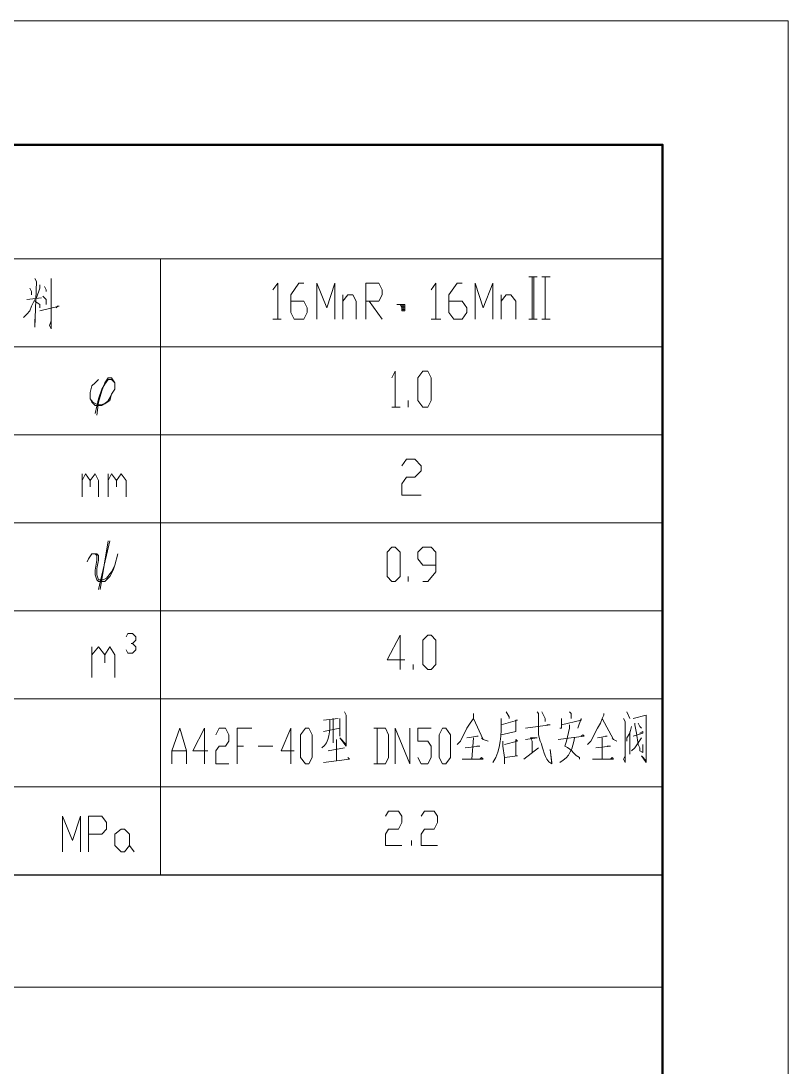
# Model space of a CAD drawing. Header units: millimetres. Extents: x -219 to 948, y -831 to -7.
# Drawn here: x 862.9 to 947.6, y -122.5 to -7 of the extents above; entities that cross this region are included whole.
import ezdxf

# ---------------------------------------------------------------- set-up
doc = ezdxf.new("R2010")
doc.units = ezdxf.units.MM
doc.layers.add('1', color=7, linetype='Continuous')

msp = doc.modelspace()

# ---------------------------------------------------------------- linework, layer by layer
at = {"layer": '1', "color": 0, "lineweight": 5}
for points in [[(-218.84, -6.99), (-218.84, -830.85), (947.56, -830.85), (947.56, -6.99), (-218.84, -6.99)], [(725.62, -33.27), (933.7, -33.27)], [(878.26, -101.31), (878.26, -33.27)], [(864.4, -35.43), (864.58, -35.79), (864.4, -40.83), (864.4, -39.93)], [(866.2, -35.43), (866.2, -41.01), (866.02, -40.65), (866.2, -40.11)], [(918.94, -35.25), (919.84, -35.25)], [(919.3, -35.25), (919.3, -39.93)], [(919.48, -39.93), (919.48, -35.25)], [(920.38, -35.25), (921.28, -35.25)], [(920.74, -35.25), (920.74, -39.93)], [(920.74, -39.93), (920.74, -35.25)], [(863.86, -36.51), (864.04, -36.87), (864.04, -37.23)], [(864.94, -36.15), (864.94, -36.51), (864.58, -37.59)], [(865.48, -36.33), (865.66, -36.69), (865.66, -36.87)], [(890.68, -36.69), (891.22, -35.97), (891.22, -39.93)], [(892.66, -37.95), (894.1, -37.95), (894.46, -38.67), (894.46, -39.21), (894.1, -39.93), (893.02, -39.93), (892.66, -39.21), (892.66, -37.23), (893.56, -35.97), (894.1, -35.97)], [(895.54, -39.93), (895.54, -35.97), (896.62, -38.67), (897.52, -35.97), (897.52, -39.93)], [(900.94, -39.93), (900.94, -35.97), (902.38, -35.97), (902.74, -36.69), (902.74, -37.23), (902.38, -37.95), (900.94, -37.95)], [(908.14, -36.69), (908.68, -35.97), (908.68, -39.93)], [(910.12, -37.95), (911.56, -37.95), (912.1, -38.67), (912.1, -39.21), (911.56, -39.93), (910.66, -39.93), (910.12, -39.21), (910.12, -37.23), (911.02, -35.97), (911.56, -35.97)], [(913, -39.93), (913, -35.97), (913.9, -38.67), (914.98, -35.97), (914.98, -39.93)], [(864.4, -37.77), (864.04, -38.49), (863.86, -39.03), (863.5, -39.39), (863.14, -39.75)], [(863.5, -37.77), (865.12, -37.59)], [(864.4, -37.95), (864.94, -38.31), (864.94, -38.67)], [(865.3, -37.41), (865.66, -37.77), (865.66, -37.95), (865.66, -38.31)], [(898.42, -39.93), (898.42, -37.23)], [(898.42, -37.95), (898.96, -37.23), (899.5, -37.23), (899.86, -37.95), (899.86, -39.93)], [(901.3, -37.95), (902.74, -39.93)], [(915.88, -39.93), (915.88, -37.23)], [(915.88, -37.95), (916.42, -37.23), (916.96, -37.23), (917.5, -37.95), (917.5, -39.93)], [(864.94, -39.03), (867.1, -38.49), (866.92, -38.49), (866.74, -38.67)], [(904.54, -38.31), (904.9, -38.31), (904.9, -38.31), (905.26, -38.31), (905.26, -38.49), (905.26, -38.67), (905.26, -39.03), (905.26, -39.03), (905.26, -39.03), (905.08, -39.03), (904.9, -39.03), (904.9, -38.67), (904.9, -38.67), (904.72, -38.31), (904.54, -38.31), (904.36, -38.31)], [(904.72, -38.31), (904.72, -38.31), (904.72, -38.31), (904.54, -38.31)], [(904.9, -38.31), (904.72, -38.31), (905.08, -38.31)], [(905.26, -38.31), (904.72, -38.31)], [(904.9, -39.03), (904.9, -38.31)], [(904.9, -38.67), (904.9, -38.31), (904.9, -38.49)], [(904.9, -38.49), (905.26, -38.49)], [(904.9, -38.67), (905.26, -38.67), (904.9, -38.67)], [(905.26, -38.67), (904.9, -38.67)], [(904.9, -38.85), (905.26, -38.85)], [(905.26, -39.03), (904.9, -39.03), (905.26, -39.03)], [(905.08, -39.03), (905.08, -38.31), (905.08, -39.03)], [(905.26, -38.49), (905.26, -39.03), (905.26, -38.31)], [(905.26, -38.67), (905.26, -38.85)], [(890.68, -39.93), (891.58, -39.93)], [(908.14, -39.93), (909.22, -39.93)], [(918.94, -39.93), (919.84, -39.93)], [(920.38, -39.93), (921.28, -39.93)], [(725.62, -42.99), (933.7, -42.99)], [(903.82, -46.41), (904.18, -45.69), (904.18, -49.65)], [(907.24, -49.65), (906.7, -48.93), (906.7, -46.41), (907.24, -45.69), (907.78, -45.69), (908.14, -46.41), (908.14, -48.93), (907.78, -49.65), (907.24, -49.65)], [(872.86, -48.21), (873.22, -47.67), (873.22, -46.95), (872.86, -46.59), (872.5, -46.59), (872.14, -47.13), (871.78, -47.67), (871.42, -48.75), (871.06, -50.37)], [(871.24, -50.55), (871.42, -49.11), (871.78, -47.85), (872.14, -46.95), (872.5, -46.41), (872.86, -46.41), (873.22, -46.95)], [(903.82, -49.65), (904.72, -49.65)], [(905.62, -49.65), (905.62, -48.93)], [(725.62, -52.71), (933.7, -52.71)], [(904.9, -56.13), (905.44, -55.41), (906.34, -55.41), (907.06, -56.13), (907.06, -56.67), (906.34, -57.39), (905.44, -57.39), (904.9, -58.11), (904.9, -59.37), (907.06, -59.37)], [(869.62, -59.55), (869.62, -57.03)], [(869.62, -57.75), (869.98, -57.03), (870.52, -57.75), (870.52, -58.47)], [(870.52, -57.75), (871.06, -57.03), (871.42, -57.75), (871.42, -59.55)], [(872.5, -59.55), (872.5, -57.03)], [(872.5, -57.75), (872.86, -57.03), (873.4, -57.75), (873.4, -58.47)], [(873.4, -57.75), (873.94, -57.03), (874.48, -57.75), (874.48, -59.55)], [(725.62, -62.43), (933.7, -62.43)], [(872.68, -64.41), (871.42, -69.81)], [(871.6, -69.81), (872.5, -64.41)], [(870.16, -66.75), (870.34, -66.39), (870.7, -65.85), (871.24, -65.85), (871.42, -66.03), (871.42, -66.57), (871.24, -67.47), (871.24, -68.19), (871.42, -68.73), (871.96, -68.73), (872.32, -68.55), (872.86, -67.83), (873.22, -67.11), (873.58, -65.85)], [(873.22, -67.11), (873.04, -67.65), (872.68, -68.37), (872.14, -68.91), (871.42, -68.91), (871.24, -68.73), (871.06, -68.19), (871.06, -67.65), (871.24, -66.57), (871.24, -66.03), (871.06, -65.85)], [(903.82, -68.91), (903.28, -68.37), (903.28, -65.67), (903.82, -65.13), (904.18, -65.13), (904.72, -65.67), (904.72, -68.37), (904.18, -68.91), (903.82, -68.91)], [(907.24, -68.91), (907.78, -68.91), (908.68, -67.83), (908.68, -65.67), (908.14, -65.13), (907.24, -65.13), (906.7, -65.67), (906.7, -66.39), (907.24, -67.11), (908.68, -67.11)], [(905.62, -68.91), (905.62, -68.37)], [(725.62, -72.15), (933.7, -72.15)], [(874.48, -75.03), (874.66, -74.67), (875.2, -74.67), (875.56, -75.03), (875.56, -75.39), (875.2, -75.75), (875.02, -75.75)], [(905.26, -77.55), (903.28, -77.55), (904.72, -74.85), (904.72, -78.63)], [(907.78, -78.63), (907.24, -78.09), (907.24, -75.39), (907.78, -74.85), (908.14, -74.85), (908.68, -75.39), (908.68, -78.09), (908.14, -78.63), (907.78, -78.63)], [(870.7, -79.53), (870.7, -76.11)], [(870.7, -77.01), (871.42, -76.11), (872.14, -77.01), (872.14, -77.91)], [(872.14, -77.01), (872.68, -76.11), (873.22, -77.01), (873.22, -79.53)], [(875.2, -75.75), (875.56, -76.11), (875.56, -76.47), (875.2, -76.83), (874.66, -76.83), (874.48, -76.47)], [(906.16, -78.63), (906.16, -78.09)], [(725.62, -81.87), (933.7, -81.87)], [(896.26, -84.21), (897.88, -84.03)], [(897.34, -84.03), (897.34, -86.73)], [(898.6, -83.31), (898.78, -83.67), (898.78, -83.67), (898.78, -87.09), (898.06, -86.19), (898.78, -86.91)], [(898.06, -84.03), (898.06, -86.01)], [(912.82, -83.49), (912.82, -83.67), (912.82, -84.03), (912.46, -84.57), (912.1, -85.11), (911.38, -86.55), (911.02, -86.91)], [(912.82, -84.03), (913.9, -86.37), (914.44, -86.55), (913.9, -86.37), (913.72, -86.19)], [(915.88, -84.75), (917.68, -84.21), (917.5, -84.21), (917.5, -85.47), (917.5, -85.47), (915.88, -85.83)], [(916.42, -83.31), (916.78, -83.85), (916.78, -84.03)], [(920.38, -83.31), (920.56, -83.67), (920.74, -84.03), (920.74, -84.39)], [(922.54, -84.03), (922.54, -84.39), (922.54, -84.75), (922.54, -85.11), (922.36, -85.11)], [(922.54, -84.75), (924.7, -84.21), (924.7, -84.03), (924.34, -85.11)], [(923.44, -83.31), (923.62, -83.49), (923.62, -83.67), (923.62, -84.03)], [(927.22, -83.49), (927.22, -83.67), (927.04, -84.03), (926.86, -84.57), (926.5, -85.11), (925.78, -86.55), (925.42, -86.91)], [(927.04, -84.03), (928.3, -86.37), (928.66, -86.55), (928.3, -86.37), (928.12, -86.19)], [(929.38, -84.03), (929.56, -84.39), (929.56, -84.39), (929.56, -88.89), (929.38, -88.53), (929.56, -88.17)], [(929.74, -83.31), (930.1, -84.03)], [(879.52, -89.07), (879.52, -87.63), (880.42, -85.11), (881.14, -87.63), (881.14, -89.07)], [(883.48, -87.63), (881.86, -87.63), (883.12, -85.11), (883.12, -89.07)], [(884.38, -85.83), (884.74, -85.11), (885.46, -85.11), (885.82, -85.83), (885.82, -86.55), (885.46, -87.09), (884.74, -87.09), (884.38, -87.63), (884.38, -89.07), (885.82, -89.07)], [(886.72, -89.07), (886.72, -85.11), (888.34, -85.11)], [(893.02, -87.63), (891.58, -87.63), (892.66, -85.11), (892.66, -89.07)], [(894.28, -89.07), (893.74, -88.35), (893.74, -85.83), (894.28, -85.11), (894.64, -85.11), (895, -85.83), (895, -88.35), (894.64, -89.07), (894.28, -89.07)], [(896.26, -85.47), (898.06, -85.11)], [(901.84, -89.07), (903.1, -89.07), (903.46, -88.35), (903.46, -85.83), (903.1, -85.11), (901.84, -85.11)], [(902.2, -85.11), (902.2, -89.07)], [(904.18, -89.07), (904.18, -85.11), (905.8, -89.07), (905.8, -85.11)], [(906.7, -88.35), (907.06, -89.07), (907.78, -89.07), (908.14, -88.35), (908.14, -87.09), (907.78, -86.55), (906.7, -86.55), (906.7, -85.11), (908.14, -85.11)], [(909.4, -89.07), (909.04, -88.35), (909.04, -85.83), (909.4, -85.11), (909.76, -85.11), (910.3, -85.83), (910.3, -88.35), (909.76, -89.07), (909.4, -89.07)], [(920.92, -84.75), (921.1, -84.75), (921.28, -84.75), (918.58, -85.11), (918.58, -85.11)], [(930.28, -84.93), (930.1, -85.65), (929.74, -86.19), (929.74, -86.55)], [(930.1, -85.47), (930.1, -87.99), (930.1, -87.27)], [(930.46, -86.01), (931.54, -85.65), (931.54, -85.47), (931.18, -85.65)], [(930.64, -84.57), (930.64, -84.75), (930.82, -85.65), (931, -86.91), (931.18, -87.27), (931.18, -87.63), (931.54, -87.81), (931.54, -86.91), (931.54, -87.81)], [(931, -84.57), (931.18, -84.93), (931.36, -85.11)], [(897.7, -86.37), (897.7, -86.55), (897.7, -88.71)], [(912.1, -86.19), (913.36, -86.01), (913.18, -86.01)], [(912.82, -86.19), (912.64, -88.53)], [(916.06, -86.55), (916.06, -87.09), (916.24, -88.35), (916.24, -89.07), (916.24, -88.35), (917.68, -88.17), (917.5, -88.17), (917.5, -86.37), (917.68, -86.55), (916.24, -86.91)], [(918.58, -86.37), (919.84, -86.19), (919.66, -86.19), (919.48, -86.19), (919.12, -86.19), (919.3, -86.55), (919.3, -87.81)], [(922.18, -86.37), (925.06, -86.01), (924.88, -85.83), (924.7, -86.01)], [(926.5, -86.19), (927.58, -86.01), (927.4, -86.01)], [(927.04, -86.19), (927.04, -88.53)], [(931.36, -86.19), (931, -86.73), (930.64, -87.27), (930.28, -87.63)], [(879.52, -87.63), (881.14, -87.63)], [(886.72, -87.09), (887.44, -87.09)], [(889.06, -87.09), (890.68, -87.09)], [(896.8, -87.63), (898.6, -87.27)], [(911.92, -87.27), (913.54, -87.09), (913.18, -87.09)], [(918.4, -88.53), (920.02, -87.27)], [(926.32, -87.27), (927.94, -87.09), (927.58, -87.09)], [(898.96, -88.35), (899.14, -88.53), (899.14, -88.53), (896.26, -88.89)], [(911.56, -88.53), (913.9, -88.53), (913.72, -88.35), (913.54, -88.53)], [(925.96, -88.53), (928.3, -88.53), (928.12, -88.35), (927.94, -88.53)], [(725.62, -91.59), (933.7, -91.59)], [(903.1, -94.83), (903.46, -94.29), (904.54, -94.29), (904.9, -94.83), (904.9, -95.55), (904.54, -96.27), (903.46, -96.27), (903.1, -96.81), (903.1, -98.07), (904.9, -98.07)], [(907.06, -94.83), (907.42, -94.29), (908.5, -94.29), (908.86, -94.83), (908.86, -95.55), (908.5, -96.27), (907.42, -96.27), (907.06, -96.81), (907.06, -98.07), (908.86, -98.07)], [(867.46, -98.79), (867.46, -94.83), (868.54, -97.53), (869.44, -94.83), (869.44, -98.79)], [(870.34, -98.79), (870.34, -94.83), (871.78, -94.83), (872.32, -95.55), (872.32, -96.27), (871.78, -96.81), (870.34, -96.81)], [(874.3, -98.79), (873.94, -98.79), (873.22, -98.07), (873.22, -96.81), (873.94, -96.27), (874.3, -96.27), (874.84, -96.81), (874.84, -98.07), (874.3, -98.79)], [(874.84, -98.07), (875.38, -98.79)], [(905.98, -98.07), (905.98, -97.53)], [(725.62, -113.73), (933.7, -113.73)]]:
    msp.add_lwpolyline(points, dxfattribs=at)
at = {"layer": '1', "color": 0, "lineweight": 50}
msp.add_lwpolyline([(-184.1, -20.67), (-184.1, -816.99), (933.7, -816.99), (933.7, -20.67), (-184.1, -20.67)], dxfattribs=at)
at = {"layer": '1', "color": 0, "lineweight": 25}
msp.add_lwpolyline([(725.62, -101.31), (933.7, -101.31)], dxfattribs=at)
at = {"layer": '1', "color": 0, "lineweight": 5}
for points, knots in [([(871.42, -46.59), (871.42, -46.59), (871.06, -46.95), (871.06, -46.95), (871.06, -46.95), (870.7, -47.31), (870.7, -47.31), (870.7, -47.31), (870.52, -48.03), (870.52, -48.03), (870.52, -48.03), (870.52, -48.75), (870.52, -48.75), (870.52, -48.75), (870.7, -49.11), (870.7, -49.11), (870.7, -49.11), (871.06, -49.47), (871.06, -49.47), (871.06, -49.47), (871.78, -49.47), (871.78, -49.47), (871.78, -49.47), (872.14, -49.29), (872.14, -49.29), (872.14, -49.29), (872.68, -48.93), (872.68, -48.93), (872.68, -48.93), (872.86, -48.21), (872.86, -48.21), (872.5, -49.47), (871.24, -49.83), (870.52, -48.75)], [0, 0, 0, 0, 1, 1, 1, 2, 2, 2, 3, 3, 3, 4, 4, 4, 5, 5, 5, 6, 6, 6, 7, 7, 7, 8, 8, 8, 9, 9, 9, 10, 10, 10, 11, 11, 11, 11]), ([(919.84, -83.31), (919.84, -83.31), (920.02, -83.49), (920.02, -83.49), (920.02, -83.49), (920.02, -84.75), (920.02, -84.75), (920.02, -84.75), (920.02, -85.29), (920.02, -85.29), (920.02, -85.29), (920.02, -85.83), (920.02, -85.83), (920.02, -85.83), (920.2, -86.55), (920.2, -86.55), (920.56, -87.27), (920.56, -88.53), (921.46, -89.07), (921.46, -89.07), (921.46, -88.89), (921.46, -88.89), (921.46, -88.89), (921.28, -87.45), (921.28, -87.45), (921.28, -87.45), (921.46, -89.07), (921.46, -89.07)], [0, 0, 0, 0, 1, 1, 1, 2, 2, 2, 3, 3, 3, 4, 4, 4, 5, 5, 5, 6, 6, 6, 7, 7, 7, 8, 8, 8, 9, 9, 9, 9]), ([(930.46, -84.03), (930.46, -84.03), (931.9, -83.67), (931.9, -83.67), (931.9, -83.67), (931.9, -83.67), (931.9, -83.67), (931.9, -85.47), (931.9, -87.09), (931.9, -88.89), (931.9, -88.89), (931.36, -88.17), (931.36, -88.17), (931.36, -88.17), (931.9, -88.71), (931.9, -88.71)], [0, 0, 0, 0, 1, 1, 1, 2, 2, 2, 3, 3, 3, 4, 4, 4, 5, 5, 5, 5]), ([(923.44, -84.75), (923.44, -84.75), (923.44, -85.11), (923.44, -85.11), (923.44, -85.11), (923.08, -86.55), (923.08, -86.55), (923.08, -86.55), (922.9, -87.09), (922.9, -87.09), (923.8, -87.45), (923.98, -88.17), (924.52, -88.35), (924.52, -88.35), (924.52, -88.53), (924.52, -88.53)], [0, 0, 0, 0, 1, 1, 1, 2, 2, 2, 3, 3, 3, 4, 4, 4, 5, 5, 5, 5])]:
    msp.add_open_spline(points, degree=3, knots=knots, dxfattribs=at)
for points in [[(896.98, -84.21), (896.98, -85.29), (896.98, -86.73), (896.08, -87.27)], [(915.88, -84.03), (915.88, -85.83), (915.88, -87.45), (914.98, -88.89)], [(923.98, -86.19), (923.8, -87.27), (923.44, -88.35), (922.36, -88.89)]]:
    msp.add_open_spline(points, degree=3, dxfattribs=at)

doc.saveas('drawing.dxf')
